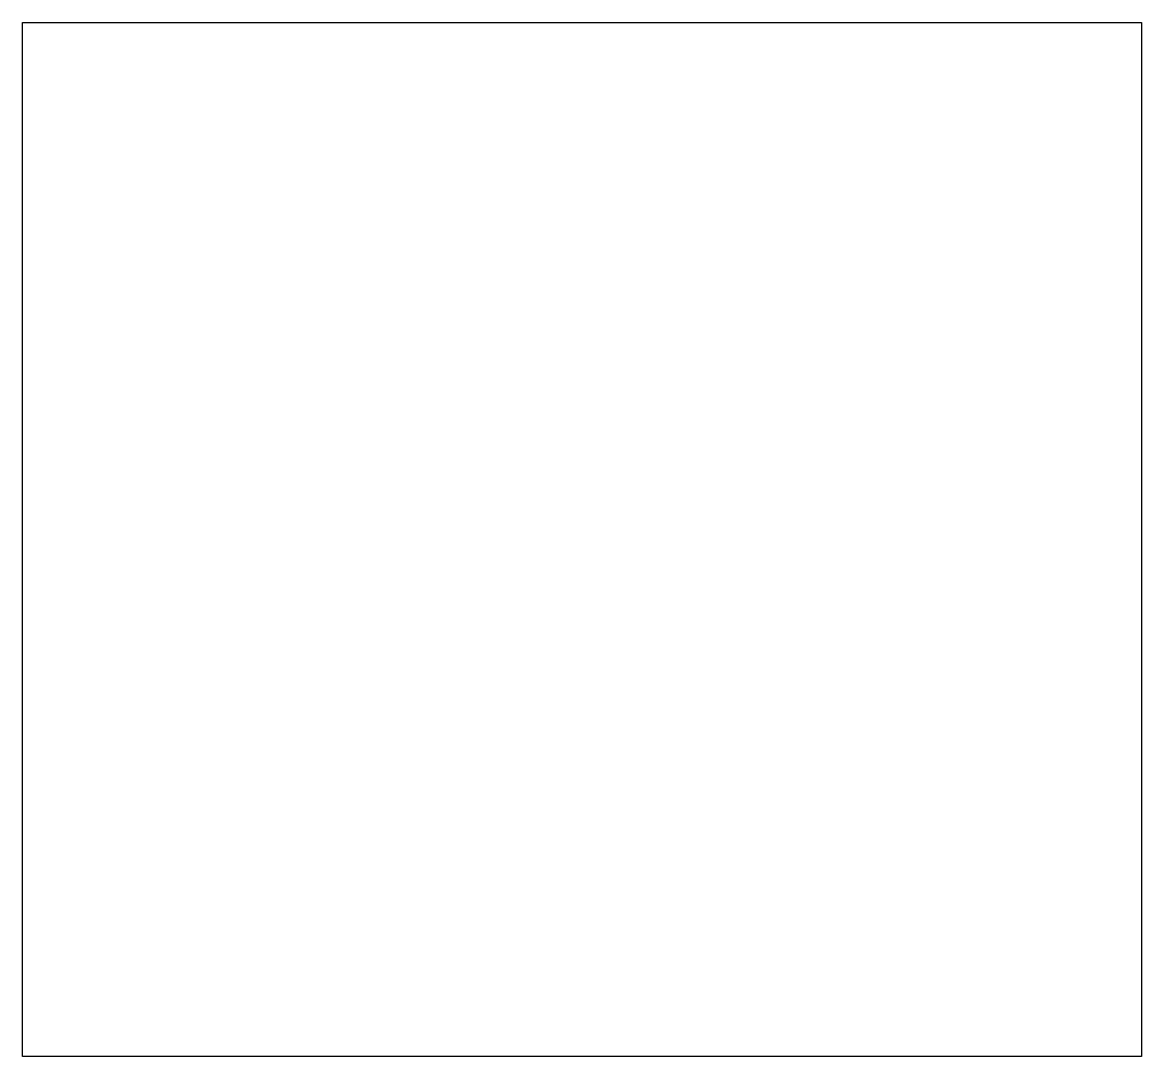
# Model space of a CAD drawing. Header units: millimetres. Extents: x -29 to 63, y -8.5 to 76.5.
import ezdxf

# ---------------------------------------------------------------- set-up
doc = ezdxf.new("R2010")
doc.units = ezdxf.units.MM

msp = doc.modelspace()

# ---------------------------------------------------------------- linework, layer by layer
for p, q in [((-29, -8.5), (-29, 76.5)), ((-29, 76.5), (63, 76.5)), ((63, 76.5), (63, -8.5)), ((63, -8.5), (-29, -8.5))]:
    msp.add_line(p, q)

doc.saveas('drawing.dxf')
